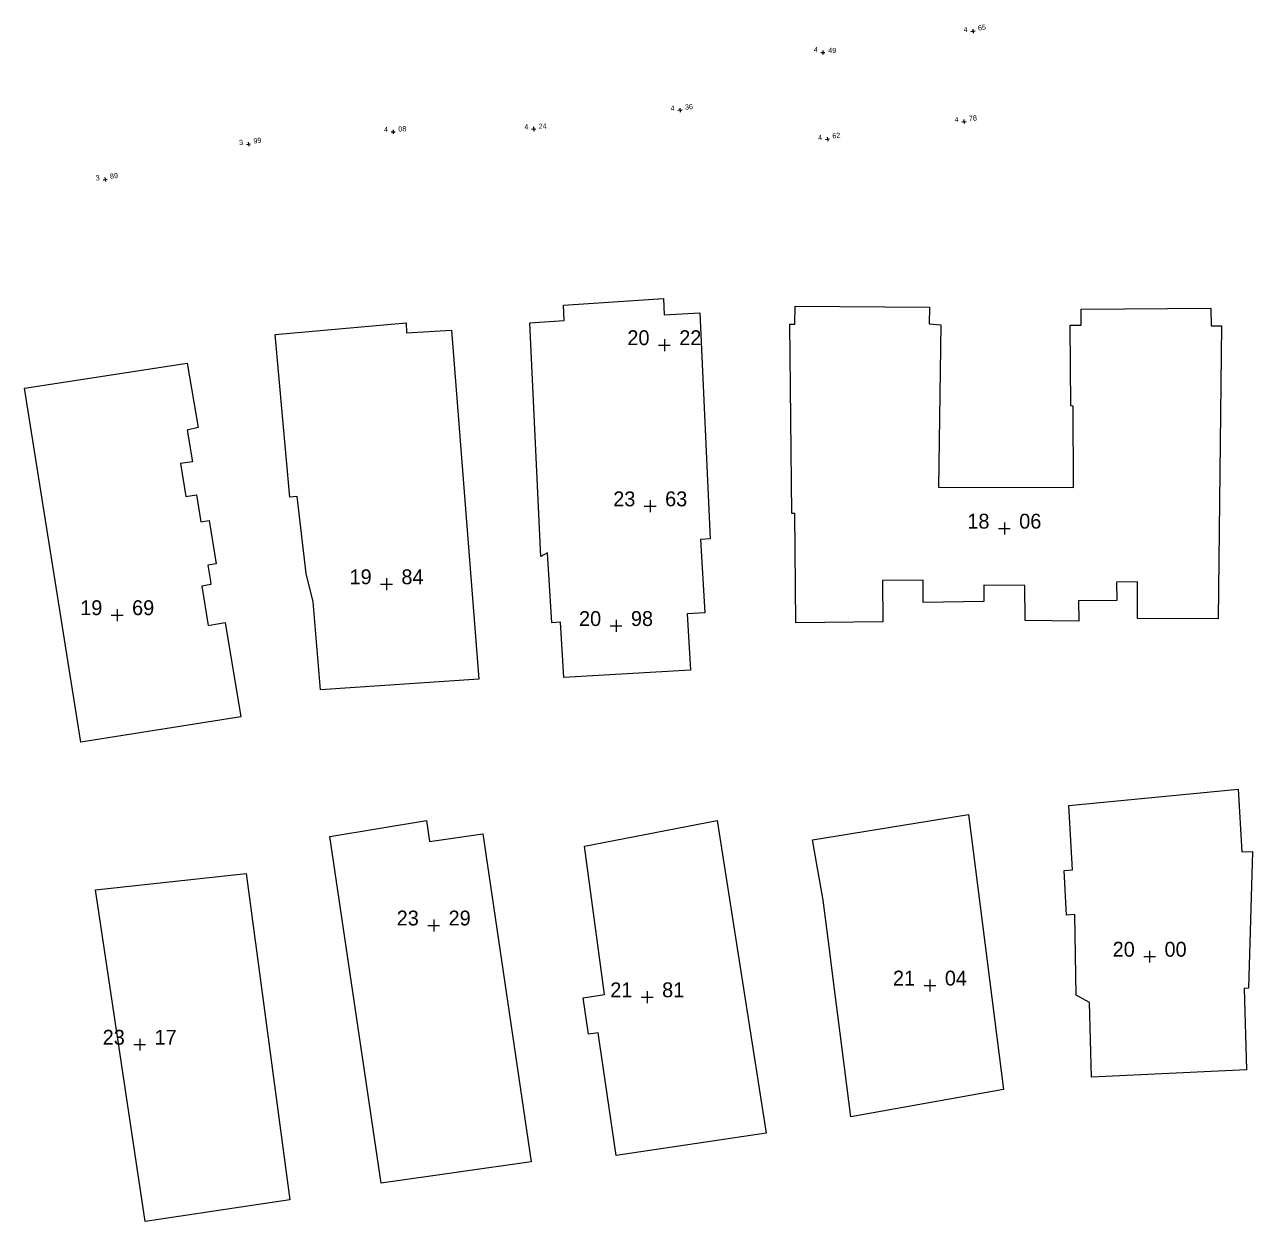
# Model space of a CAD drawing. Header units: inches. Extents: x 179019 to 255520, y 666000 to 809980.
# Drawn here: x 255092.2 to 255174.8, y 809878.3 to 809958.8 of the extents above; entities that cross this region are included whole.
import ezdxf
from ezdxf.enums import TextEntityAlignment as Align

# ---------------------------------------------------------------- set-up
doc = ezdxf.new("R2010")
doc.units = ezdxf.units.IN
doc.header["$MEASUREMENT"] = 0
for name, color, linetype in [('building levels', 6, 'Continuous'), ('orig buildings', 3, 'Continuous'), ('street levels', 5, 'Continuous')]:
    doc.layers.add(name, color=color, linetype=linetype)
doc.styles.add('hebtxt', font='hebtxt')

# ---------------------------------------------------------------- blocks, each defined once
blk = doc.blocks.new('1505')
for points in [[(-0.4, 0), (0.4, 0)], [(0, 0.4), (0, -0.4)]]:
    blk.add_lwpolyline(points)
at = {"style": 'hebtxt'}
blk.add_attdef('METER', text='', height=2, dxfattribs=at).set_placement((-1, -0.004), align=Align.RIGHT)
blk.add_attdef('CENTIMETER', (1, -0.004), '', height=2, dxfattribs=at)
blk = doc.blocks.new('1503')
for points in [[(-0.4, 0), (0.4, 0)], [(0, 0.4), (0, -0.4)]]:
    blk.add_lwpolyline(points)
at = {"style": 'hebtxt'}
blk.add_attdef('METER', text='', height=2, dxfattribs=at).set_placement((-1, 0), align=Align.RIGHT)
blk.add_attdef('CENTIMETER', (1, 0), '', height=2, dxfattribs=at)

msp = doc.modelspace()

# ---------------------------------------------------------------- linework, layer by layer
at = {"layer": 'orig buildings'}
for points, elevation in [([(255128.463, 809939.901), (255135.193, 809940.351), (255135.23, 809939.262), (255137.232, 809939.378), (255137.623, 809939.401), (255138.31, 809924.195), (255137.667, 809924.157), (255137.962, 809919.213), (255136.768, 809919.142), (255136.993, 809915.369), (255128.47, 809914.862), (255128.248, 809918.578), (255127.67, 809918.535), (255127.389, 809923.249), (255126.93, 809923.005), (255126.19, 809938.725), (255128.507, 809938.872), (255128.463, 809939.901)], 22.04), ([(255153.83, 809938.595), (255153.67, 809927.675), (255162.74, 809927.644), (255162.73, 809933.127), (255162.566, 809933.13), (255162.53, 809938.555), (255163.266, 809938.568), (255163.27, 809939.633), (255171.98, 809939.705), (255171.996, 809938.512), (255172.71, 809938.525), (255172.482, 809918.806), (255167.06, 809918.835), (255167.044, 809921.291), (255165.651, 809921.282), (255165.659, 809920.041), (255163.091, 809920.024), (255163.1, 809918.662), (255159.5, 809918.705), (255159.484, 809921.062), (255156.72, 809921.075), (255156.727, 809919.972), (255152.65, 809919.905), (255152.64, 809921.419), (255149.916, 809921.401), (255149.935, 809918.601), (255144.07, 809918.545), (255144.022, 809925.9), (255143.806, 809925.899), (255143.67, 809938.635), (255144.007, 809938.637), (255144.03, 809939.835), (255153.06, 809939.785), (255153.049, 809938.657), (255153.83, 809938.595)], 20.4), ([(255120.92, 809938.225), (255122.76, 809914.745), (255112.12, 809914.045), (255111.62, 809919.955), (255111.15, 809921.855), (255110.56, 809927.045), (255110.048, 809926.997), (255109.07, 809937.945), (255117.87, 809938.725), (255117.91, 809938.048), (255120.92, 809938.225)], 21.66), ([(255092.22, 809934.325), (255103.15, 809936.015), (255103.887, 809931.691), (255103.16, 809931.495), (255103.505, 809929.38), (255102.708, 809929.25), (255103.067, 809927.046), (255103.784, 809927.163), (255104.083, 809925.331), (255104.631, 809925.42), (255105.106, 809922.506), (255104.541, 809922.414), (255104.714, 809921.352), (255104.753, 809921.115), (255104.139, 809921.015), (255104.139, 809921.015), (255104.569, 809918.375), (255105.061, 809918.455), (255105.711, 809918.561), (255106.76, 809912.225), (255096.01, 809910.525), (255092.22, 809934.325)], 20.95), ([(255162.441, 809906.259), (255173.83, 809907.365), (255174.066, 809903.136), (255174.782, 809903.176), (255174.51, 809893.965), (255174.222, 809893.949), (255174.38, 809888.485), (255163.96, 809887.985), (255163.83, 809893.015), (255162.92, 809893.495), (255162.85, 809898.925), (255162.283, 809898.893), (255162.115, 809901.891), (255162.683, 809901.922), (255162.441, 809906.259)], 21.65), ([(255147.77, 809885.325), (255147.08, 809890.766), (255146.726, 809893.558), (255146.252, 809897.288), (255145.921, 809899.898), (255145.19, 809903.955), (255155.69, 809905.645), (255158.035, 809887.164), (255147.77, 809885.325)], 21.78), ([(255116.2, 809880.855), (255112.745, 809904.165), (255119.25, 809905.245), (255119.457, 809903.841), (255123.03, 809904.345), (255126.287, 809882.3), (255116.2, 809880.855)], 22.93), ([(255138.79, 809905.255), (255142.08, 809884.225), (255132.01, 809882.725), (255130.791, 809890.974), (255130.15, 809890.879), (255129.788, 809893.33), (255131.207, 809893.54), (255129.88, 809903.525), (255138.79, 809905.255)], 20.18), ([(255100.34, 809878.285), (255097, 809900.595), (255107.12, 809901.685), (255110.06, 809879.735), (255100.34, 809878.285)], 24.37)]:
    msp.add_lwpolyline(points, close=True, dxfattribs=dict(at, elevation=elevation))

# ---------------------------------------------------------------- block references
at = {"layer": 'building levels'}
ref = msp.add_blockref('1505', (255135.24, 809937.225, 20.22), dxfattribs=at)
ref.add_attrib('METER', '20', dxfattribs={"layer": '0', "height": 1, "style": 'hebtxt'}).set_placement((255134.24, 809937.221, 20.22), align=Align.RIGHT)
ref.add_attrib('CENTIMETER', '22', (255136.24, 809937.221, 20.22), dxfattribs={"layer": '0', "height": 1, "style": 'hebtxt'})
ref = msp.add_blockref('1505', (255134.29, 809926.385, 23.63), dxfattribs=at)
ref.add_attrib('METER', '23', dxfattribs={"layer": '0', "height": 1, "style": 'hebtxt'}).set_placement((255133.29, 809926.381, 23.63), align=Align.RIGHT)
ref.add_attrib('CENTIMETER', '63', (255135.29, 809926.381, 23.63), dxfattribs={"layer": '0', "height": 1, "style": 'hebtxt'})
ref = msp.add_blockref('1505', (255158.1, 809924.885, 18.06), dxfattribs=at)
ref.add_attrib('METER', '18', dxfattribs={"layer": '0', "height": 1, "style": 'hebtxt'}).set_placement((255157.1, 809924.881, 18.06), align=Align.RIGHT)
ref.add_attrib('CENTIMETER', '06', (255159.1, 809924.881, 18.06), dxfattribs={"layer": '0', "height": 1, "style": 'hebtxt'})
ref = msp.add_blockref('1505', (255116.56, 809921.145, 19.84), dxfattribs=at)
ref.add_attrib('METER', '19', dxfattribs={"layer": '0', "height": 1, "style": 'hebtxt'}).set_placement((255115.56, 809921.141, 19.84), align=Align.RIGHT)
ref.add_attrib('CENTIMETER', '84', (255117.56, 809921.141, 19.84), dxfattribs={"layer": '0', "height": 1, "style": 'hebtxt'})
ref = msp.add_blockref('1505', (255098.45, 809919.065, 19.69), dxfattribs=at)
ref.add_attrib('METER', '19', dxfattribs={"layer": '0', "height": 1, "style": 'hebtxt'}).set_placement((255097.45, 809919.061, 19.69), align=Align.RIGHT)
ref.add_attrib('CENTIMETER', '69', (255099.45, 809919.061, 19.69), dxfattribs={"layer": '0', "height": 1, "style": 'hebtxt'})
ref = msp.add_blockref('1505', (255131.99, 809918.335, 20.98), dxfattribs=at)
ref.add_attrib('METER', '20', dxfattribs={"layer": '0', "height": 1, "style": 'hebtxt'}).set_placement((255130.99, 809918.331, 20.98), align=Align.RIGHT)
ref.add_attrib('CENTIMETER', '98', (255132.99, 809918.331, 20.98), dxfattribs={"layer": '0', "height": 1, "style": 'hebtxt'})
ref = msp.add_blockref('1505', (255119.73, 809898.195, 23.29), dxfattribs=at)
ref.add_attrib('METER', '23', dxfattribs={"layer": '0', "height": 1, "style": 'hebtxt'}).set_placement((255118.73, 809898.191, 23.29), align=Align.RIGHT)
ref.add_attrib('CENTIMETER', '29', (255120.73, 809898.191, 23.29), dxfattribs={"layer": '0', "height": 1, "style": 'hebtxt'})
ref = msp.add_blockref('1505', (255167.87, 809896.095, 20), dxfattribs=at)
ref.add_attrib('METER', '20', dxfattribs={"layer": '0', "height": 1, "style": 'hebtxt'}).set_placement((255166.87, 809896.091, 20), align=Align.RIGHT)
ref.add_attrib('CENTIMETER', '00', (255168.87, 809896.091, 20), dxfattribs={"layer": '0', "height": 1, "style": 'hebtxt'})
ref = msp.add_blockref('1505', (255153.1, 809894.155, 21.04), dxfattribs=at)
ref.add_attrib('METER', '21', dxfattribs={"layer": '0', "height": 1, "style": 'hebtxt'}).set_placement((255152.1, 809894.151, 21.04), align=Align.RIGHT)
ref.add_attrib('CENTIMETER', '04', (255154.1, 809894.151, 21.04), dxfattribs={"layer": '0', "height": 1, "style": 'hebtxt'})
ref = msp.add_blockref('1505', (255134.09, 809893.365, 21.81), dxfattribs=at)
ref.add_attrib('METER', '21', dxfattribs={"layer": '0', "height": 1, "style": 'hebtxt'}).set_placement((255133.09, 809893.361, 21.81), align=Align.RIGHT)
ref.add_attrib('CENTIMETER', '81', (255135.09, 809893.361, 21.81), dxfattribs={"layer": '0', "height": 1, "style": 'hebtxt'})
ref = msp.add_blockref('1505', (255099.96, 809890.175, 23.17), dxfattribs=at)
ref.add_attrib('METER', '23', dxfattribs={"layer": '0', "height": 1, "style": 'hebtxt'}).set_placement((255098.96, 809890.171, 23.17), align=Align.RIGHT)
ref.add_attrib('CENTIMETER', '17', (255100.96, 809890.171, 23.17), dxfattribs={"layer": '0', "height": 1, "style": 'hebtxt'})
at = {"layer": 'street levels'}
ref = msp.add_blockref('1503', (255155.997, 809958.335), dxfattribs=dict(at, xscale=0.35, yscale=0.35, zscale=0.35, rotation=6.901592562347772))
ref.add_attrib('METER', '4', dxfattribs={"layer": '0', "height": 0.35, "rotation": 6.90159, "style": 'hebtxt'}).set_placement((255155.649, 809958.291), align=Align.RIGHT)
ref.add_attrib('CENTIMETER', '65', (255156.344, 809958.376), dxfattribs={"layer": '0', "height": 0.35, "rotation": 6.90159, "style": 'hebtxt'})
ref = msp.add_blockref('1503', (255145.9, 809956.9), dxfattribs=dict(at, xscale=0.35, yscale=0.35, zscale=0.35, rotation=357.3321534226666))
ref.add_attrib('METER', '4', dxfattribs={"layer": '0', "height": 0.35, "rotation": 357.33215, "style": 'hebtxt'}).set_placement((255145.55, 809956.915), align=Align.RIGHT)
ref.add_attrib('CENTIMETER', '49', (255146.249, 809956.882), dxfattribs={"layer": '0', "height": 0.35, "rotation": 357.33215, "style": 'hebtxt'})
ref = msp.add_blockref('1503', (255136.289, 809953.026), dxfattribs=dict(at, xscale=0.35, yscale=0.35, zscale=0.35, rotation=4.888483832751333))
ref.add_attrib('METER', '4', dxfattribs={"layer": '0', "height": 0.35, "rotation": 4.88848, "style": 'hebtxt'}).set_placement((255135.94, 809952.995), align=Align.RIGHT)
ref.add_attrib('CENTIMETER', '36', (255136.638, 809953.054), dxfattribs={"layer": '0', "height": 0.35, "rotation": 4.88848, "style": 'hebtxt'})
ref = msp.add_blockref('1503', (255155.383, 809952.26), dxfattribs=dict(at, xscale=0.3499999999999999, yscale=0.3499999999999999, zscale=0.3499999999999999, rotation=4.869301064984623))
ref.add_attrib('METER', '4', dxfattribs={"layer": '0', "height": 0.35, "rotation": 4.8693, "style": 'hebtxt'}).set_placement((255155.034, 809952.229), align=Align.RIGHT)
ref.add_attrib('CENTIMETER', '78', (255155.732, 809952.289), dxfattribs={"layer": '0', "height": 0.35, "rotation": 4.8693, "style": 'hebtxt'})
ref = msp.add_blockref('1503', (255117.009, 809951.565), dxfattribs=dict(at, xscale=0.35, yscale=0.35, zscale=0.35, rotation=2.513426514565947))
ref.add_attrib('METER', '4', dxfattribs={"layer": '0', "height": 0.35, "rotation": 2.51343, "style": 'hebtxt'}).set_placement((255116.66, 809951.548), align=Align.RIGHT)
ref.add_attrib('CENTIMETER', '08', (255117.359, 809951.579), dxfattribs={"layer": '0', "height": 0.35, "rotation": 2.51343, "style": 'hebtxt'})
ref = msp.add_blockref('1503', (255126.45, 809951.752), dxfattribs=dict(at, xscale=0.3500000000000001, yscale=0.3500000000000001, zscale=0.3500000000000001, rotation=2.404115682622142))
ref.add_attrib('METER', '4', dxfattribs={"layer": '0', "height": 0.35, "rotation": 2.40412, "style": 'hebtxt'}).set_placement((255126.101, 809951.736), align=Align.RIGHT)
ref.add_attrib('CENTIMETER', '24', (255126.8, 809951.765), dxfattribs={"layer": '0', "height": 0.35, "rotation": 2.40412, "style": 'hebtxt'})
ref = msp.add_blockref('1503', (255146.207, 809951.068), dxfattribs=dict(at, xscale=0.35, yscale=0.35, zscale=0.35, rotation=6.998237200680275))
ref.add_attrib('METER', '4', dxfattribs={"layer": '0', "height": 0.35, "rotation": 6.99824, "style": 'hebtxt'}).set_placement((255145.86, 809951.024), align=Align.RIGHT)
ref.add_attrib('CENTIMETER', '62', (255146.555, 809951.11), dxfattribs={"layer": '0', "height": 0.35, "rotation": 6.99824, "style": 'hebtxt'})
ref = msp.add_blockref('1503', (255107.281, 809950.738), dxfattribs=dict(at, xscale=0.35, yscale=0.35, zscale=0.35, rotation=6.516845182173859))
ref.add_attrib('METER', '3', dxfattribs={"layer": '0', "height": 0.35, "rotation": 6.51685, "style": 'hebtxt'}).set_placement((255106.933, 809950.697), align=Align.RIGHT)
ref.add_attrib('CENTIMETER', '99', (255107.628, 809950.776), dxfattribs={"layer": '0', "height": 0.35, "rotation": 6.51685, "style": 'hebtxt'})
ref = msp.add_blockref('1503', (255097.636, 809948.359), dxfattribs=dict(at, xscale=0.35, yscale=0.35, zscale=0.35, rotation=6.896675053095452))
ref.add_attrib('METER', '3', dxfattribs={"layer": '0', "height": 0.35, "rotation": 6.89668, "style": 'hebtxt'}).set_placement((255097.289, 809948.316), align=Align.RIGHT)
ref.add_attrib('CENTIMETER', '89', (255097.984, 809948.4), dxfattribs={"layer": '0', "height": 0.35, "rotation": 6.89668, "style": 'hebtxt'})

doc.saveas('drawing.dxf')
